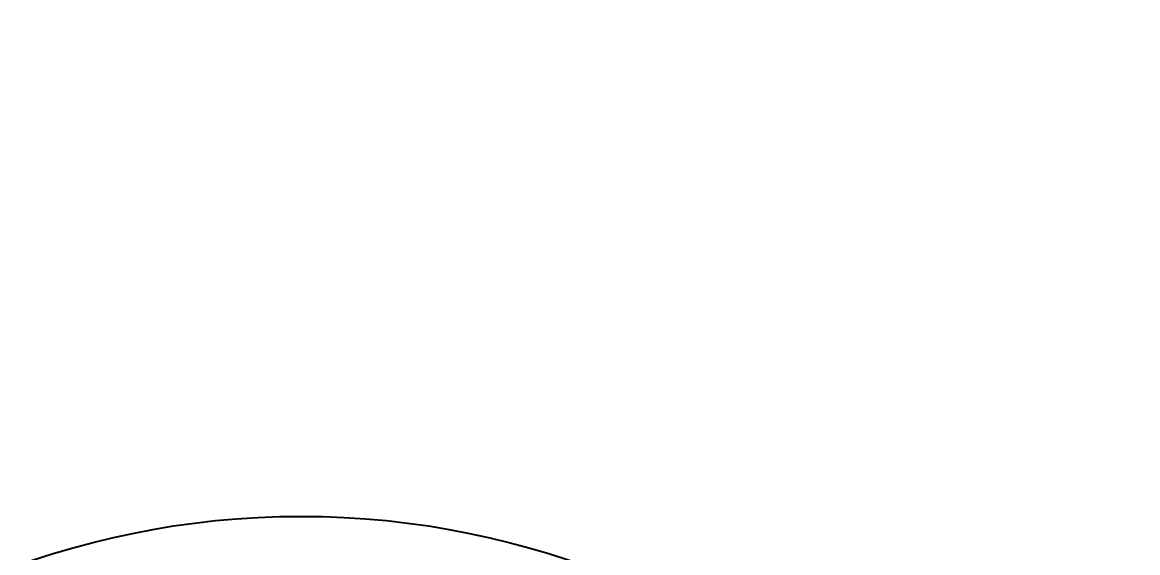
# Model space of a CAD drawing. Header units: inches. Extents: x 1065 to 1380, y -746 to -387.
# Drawn here: x 1309.59 to 1343.79, y -590.42 to -574.15 of the extents above; entities that cross this region are included whole.
import ezdxf

# ---------------------------------------------------------------- set-up
doc = ezdxf.new("R2010")
doc.units = ezdxf.units.IN
doc.header["$LTSCALE"] = 0.909449
doc.header["$MEASUREMENT"] = 0
doc.header["$PDMODE"] = 3
doc.header["$PDSIZE"] = 0.3125
doc.layers.get('0').update_dxf_attribs({"linetype": 'CONTINUOUS'})
doc.layers.get('Defpoints').update_dxf_attribs({"linetype": 'CONTINUOUS'})
doc.layers.add('DIM（标注）', color=3, linetype='CONTINUOUS')
doc.styles.get("Standard").update_dxf_attribs({"font": 'txt', "width": 0.8})
doc.styles.add('宋', font='', dxfattribs={"height": 2})
doc.styles.get('宋').set_extended_font_data('SimSun')
doc.dimstyles.new('DIMSTYLE_2$0', dxfattribs={"dimtxt": 1.2, "dimasz": 1.2, "dimexe": 0.18, "dimexo": 0.0625, "dimgap": 0.09, "dimtad": 1, "dimzin": 0, "dimdsep": 46, "dimtxsty": 'Standard', "dimblk": '_FILLED', "dimcen": 0.09, "dimclrd": 2, "dimclre": 2, "dimclrt": 2, "dimadec": 0, "dimazin": 0, "dimtp": 0.1, "dimtm": 0.1, "dimtfac": 1, "dimtmove": 0, "dimatfit": 3, "dimldrblk": '_FILLED', "dimfxl": 1, "dimtolj": 1, "dimtzin": 0, "dimarcsym": 0})

# ---------------------------------------------------------------- blocks, each defined once
blk = doc.blocks.new('_FILLED')
at = {"color": 0, "linetype": 'ByBlock'}
blk.add_solid([(0, 0), (-1, 0.214), (-1, -0.214)], dxfattribs=at)
blk = doc.blocks.new('*D210')
at = {"layer": 'Defpoints', "color": 0, "transparency": 16777216}
for p in [(1314.387, -590.881), (1298.636, -591.681), (1313.884, -591.681)]:
    blk.add_point(p, dxfattribs=at)
at = {"layer": 'DIM（标注）', "lineweight": -2, "transparency": 16777216}
for p, q in [((1298.636, -588.381), (1298.636, -574.427)), ((1314.325, -590.881), (1298.456, -590.881)), ((1298.636, -591.681), (1298.636, -590.881)), ((1313.821, -591.681), (1298.456, -591.681)), ((1298.636, -594.181), (1298.636, -596.681))]:
    blk.add_line(p, q, dxfattribs=at)
at = {"layer": 'DIM（标注）', "lineweight": -2, "transparency": 16777216, "xscale": 2.5, "yscale": 2.5, "zscale": 2.5}
for p, rotation in [((1298.636, -590.881), 270), ((1298.636, -591.681), 90)]:
    blk.add_blockref('_FILLED', p, dxfattribs=dict(at, rotation=rotation))
at = {"layer": 'DIM（标注）', "transparency": 16777216, "insert": (1297.546, -580.154), "char_height": 2, "attachment_point": 5, "rotation": 90, "style": '宋'}
blk.add_mtext('\\A1;*0.80MAX', dxfattribs=at)

msp = doc.modelspace()

# ---------------------------------------------------------------- linework, layer by layer
at = {"color": 4, "ltscale": 0.1}
msp.add_circle((1318.137, -614.95), 25.65, dxfattribs=at)

# ---------------------------------------------------------------- dimensions: what is measured, and where the dimension line sits
at = {"layer": 'DIM（标注）', "color": 3}
dim = msp.add_linear_dim(base=(1298.636, -591.681), p1=(1314.387, -590.881), p2=(1313.884, -591.681), angle=90, text='*<>MAX', dimstyle='DIMSTYLE_2$0', override={"dimtxt": 2, "dimasz": 2.5, "dimtxsty": '宋', "dimsah": 1, "dimdle": 5, "dimclrd": 256, "dimclre": 256, "dimclrt": 256, "dimarcsym": 1}, dxfattribs=at)
dim.commit()
dim.dimension.update_dxf_attribs({"geometry": '*D210', "text_midpoint": (1298.636, -580.154), "dimtype": 160})

doc.saveas('drawing.dxf')
